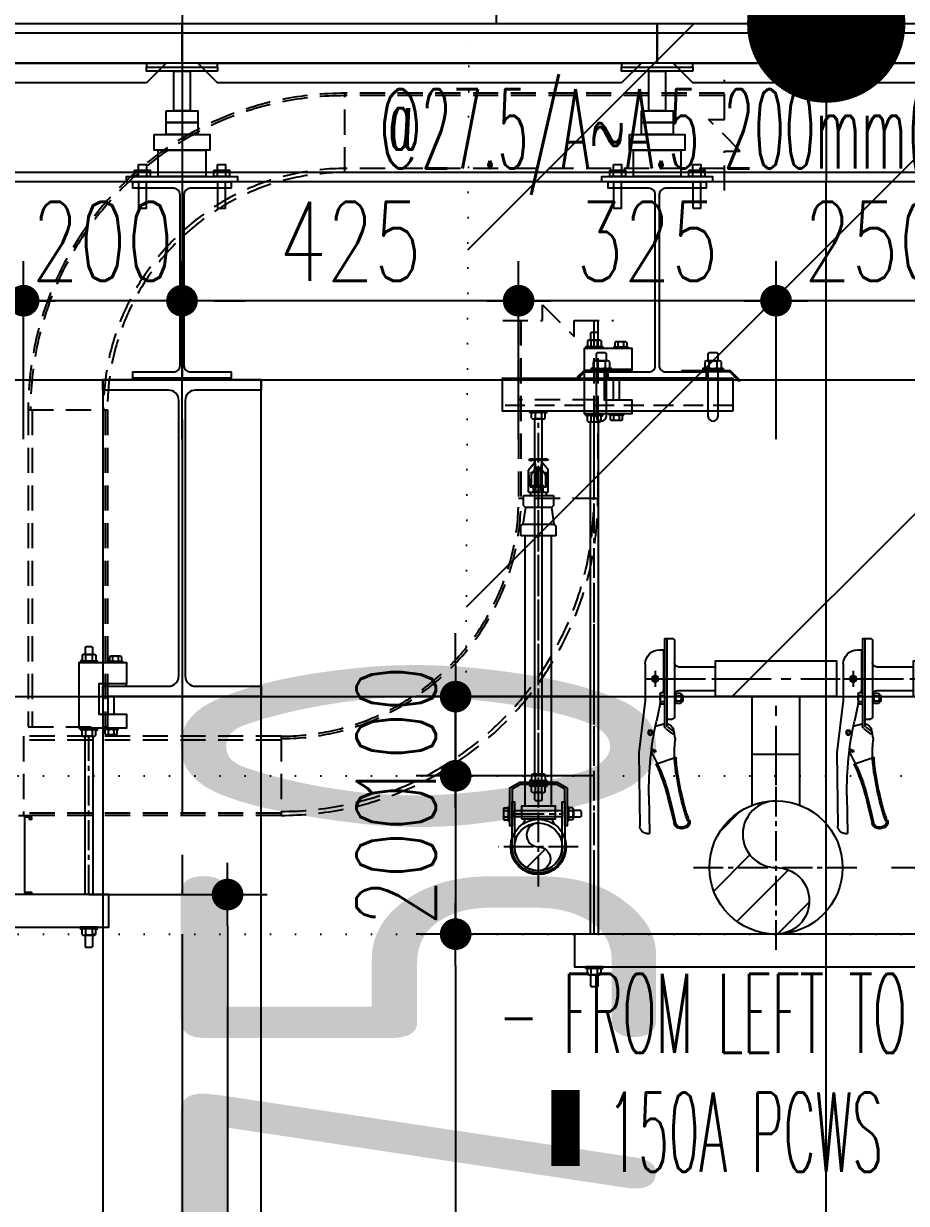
# Model space of a CAD drawing. Header units: millimetres. Extents: x -192235 to 515711, y 45168 to 947868.
# Drawn here: x 179600 to 180715, y 465210 to 466700 of the extents above; entities that cross this region are included whole.
import ezdxf
from ezdxf.enums import TextEntityAlignment as Align

# ---------------------------------------------------------------- set-up
doc = ezdxf.new("R2010")
doc.units = ezdxf.units.MM
doc.header["$LTSCALE"] = 1000
doc.header["$PDMODE"] = 1
for name, pattern in [('CENTER', [50.8, 31.75, -6.35, 6.35, -6.35]), ('CENTER2', [1.125, 0.75, -0.125, 0.125, -0.125]), ('DOT2', [3.175, 0, -3.175]), ('HIDDEN', [0.375, 0.25, -0.125]), ('HIDDEN2', [4.7625, 3.175, -1.5875]), ('TPH12-SEC-@20-1$0$CENTERK0', [0.65, 0.5, -0.05, 0.05, -0.05]), ('TPH12-SEC-@20-1$0$CENTERK5', [6.916, 6.667, -0.083, 0.083, -0.083])]:
    doc.linetypes.add(name, pattern=pattern)
for name, color, linetype in [('0-LEVEL LINE', 4, 'DOT2'), ('0-tool', 1, 'Continuous'), ('E-POWER-CABL', 80, 'Continuous'), ('FS-EQ', 10, 'Continuous'), ('FS-LINE', 10, 'Continuous'), ('FS-Support-1', 2, 'Continuous'), ('Hook-up', 130, 'HIDDEN2'), ('M-DIM', 1, 'Continuous'), ('M-TXT', 3, 'Continuous'), ('MPPIPE', 100, 'Continuous'), ('SM-SEC-Cm$0$SUPPORT', 2, 'Continuous'), ('SUPPORT', 2, 'Continuous'), ('TPH12-SEC-@20-1$0$H-SIN', 252, 'TPH12-SEC-@20-1$0$CENTERK5'), ('TPH12-SEC-@20-1$0$SIN-M', 252, 'Continuous'), ('TPH12-SEC-@20-1$0$STEEL-NEDA', 252, 'Continuous'), ('TPH12-SEC-@20-1$0$STEEL2', 252, 'Continuous'), ('TPH12-SEC-@20-1$0$STEEL3', 252, 'Continuous'), ('TPH12-SEC-@20-1$0$SUGATA3', 252, 'Continuous'), ('YCD-Xfa-Sec-24$0$Raised Floor', 1, 'Continuous')]:
    doc.layers.add(name, color=color, linetype=linetype)
doc.styles.add('aa-txt', font='simplex.shx', dxfattribs={"width": 0.7, "bigfont": 'chineset.shx'})
doc.styles.add('ROMAND', font='romand', dxfattribs={"height": 5})
doc.styles.add('TPH12-SEC-@20-1$0$dim-txt', font='isocp.shx', dxfattribs={"width": 0.7, "bigfont": 'chineset.shx'})
doc.dimstyles.new('50-DIM', dxfattribs={"dimscale": 50, "dimtxt": 2, "dimasz": 0.8, "dimexe": 1, "dimexo": 1, "dimgap": 0.5, "dimtad": 1, "dimdec": 0, "dimdsep": 46, "dimtxsty": 'aa-txt', "dimblk": 'DOT', "dimcen": 5, "dimclrd": 256, "dimclre": 256, "dimclrt": 256, "dimadec": 0, "dimazin": 0, "dimtfac": 1, "dimtdec": 0, "dimtix": 1, "dimtmove": 2, "dimatfit": 3, "dimldrblk": 'DOT', "dimfxl": 1, "dimtolj": 1, "dimtzin": 0, "dimarcsym": 0})
doc.dimstyles.new('TPH12-SEC-@20-1$0$ARCH-dim-2000', dxfattribs={"dimscale": 2000, "dimtxt": 0.3, "dimasz": 0.1, "dimexe": 0.1, "dimexo": 0.1, "dimgap": 0.05, "dimtad": 1, "dimdec": 0, "dimrnd": 0.1, "dimdsep": 46, "dimlunit": 6, "dimtxsty": 'TPH12-SEC-@20-1$0$dim-txt', "dimblk": 'TPH12-SEC-@20-1$0$_Dot', "dimblk1": 'TPH12-SEC-@20-1$0$_Origin', "dimblk2": 'TPH12-SEC-@20-1$0$_Origin', "dimcen": 2, "dimclrd": 256, "dimclre": 256, "dimclrt": 256, "dimadec": 0, "dimazin": 0, "dimtfac": 1, "dimtdec": 1, "dimtix": 1, "dimtmove": 2, "dimatfit": 3, "dimldrblk": 'TPH12-SEC-@20-1$0$_Origin', "dimfxl": 1, "dimtvp": 1, "dimtolj": 1, "dimarcsym": 0})

# ---------------------------------------------------------------- blocks, each defined once
blk = doc.blocks.new('TPH12-SEC-@20-1$0$_Dot')
at = {"color": 0, "linetype": 'ByBlock', "lineweight": -2}
blk.add_line((-0.5, 0), (-1, 0), dxfattribs=at)
at = {"color": 0, "linetype": 'ByBlock', "const_width": 0.5}
blk.add_lwpolyline([(-0.25, 0, 1), (0.25, 0, 1)], format="xyb", close=True, dxfattribs=at)
blk = doc.blocks.new('*D907')
at = {"layer": 'DEFPOINTS', "color": 0, "transparency": 16777216}
for p in [(180613.4, 466700), (180613.4, 466700), (180613.4, 463950)]:
    blk.add_point(p, dxfattribs=at)
at = {"layer": 'TPH12-SEC-@20-1$0$SIN-M', "lineweight": -2, "transparency": 16777216}
blk.add_line((180613.4, 464150), (180613.4, 466500), dxfattribs=at)
at = {"layer": 'TPH12-SEC-@20-1$0$SIN-M', "lineweight": -2, "transparency": 16777216, "xscale": 200, "yscale": 200, "zscale": 200}
for p, rotation in [((180613.4, 466700), 90), ((180613.4, 463950), 270)]:
    blk.add_blockref('TPH12-SEC-@20-1$0$_Dot', p, dxfattribs=dict(at, rotation=rotation))
at = {"layer": 'TPH12-SEC-@20-1$0$SIN-M', "transparency": 16777216, "insert": (180168.4, 465325), "char_height": 600, "attachment_point": 5, "rotation": 90, "style": 'TPH12-SEC-@20-1$0$dim-txt'}
blk.add_mtext('\\A1;2,750', dxfattribs=at)
blk = doc.blocks.new('TPH12-SEC-@20-1$0$_Origin')
at = {"color": 0, "linetype": 'ByBlock', "lineweight": -2}
blk.add_line((0, 0), (-1, 0), dxfattribs=at)
blk.add_circle((0, 0), 0.5, dxfattribs=at)
blk = doc.blocks.new('*D908')
at = {"layer": 'DEFPOINTS', "color": 0, "transparency": 16777216}
for p in [(180613.4, 471200), (180613.4, 471200), (180613.4, 466700)]:
    blk.add_point(p, dxfattribs=at)
at = {"layer": 'TPH12-SEC-@20-1$0$SIN-M', "lineweight": -2, "transparency": 16777216}
blk.add_line((180613.4, 466900), (180613.4, 471000), dxfattribs=at)
at = {"layer": 'TPH12-SEC-@20-1$0$SIN-M', "lineweight": -2, "transparency": 16777216, "xscale": 200, "yscale": 200, "zscale": 200}
for p, rotation in [((180613.4, 471200), 90), ((180613.4, 466700), 270)]:
    blk.add_blockref('TPH12-SEC-@20-1$0$_Dot', p, dxfattribs=dict(at, rotation=rotation))
at = {"layer": 'TPH12-SEC-@20-1$0$SIN-M', "transparency": 16777216, "insert": (180168.4, 468950), "char_height": 600, "attachment_point": 5, "rotation": 90, "style": 'TPH12-SEC-@20-1$0$dim-txt'}
blk.add_mtext('\\A1;4,500', dxfattribs=at)
blk = doc.blocks.new('Nut-M10')
for p, q in [((-10.9, 1.5), (-10.9, 0.5)), ((-8.7, 2.8), (-10.6, 2)), ((-10.4, 2), (10.4, 2)), ((-10.4, 0), (10.4, 0)), ((-8.7, 9.2), (-8.7, 2.8)), ((6.5, 10), (-6.5, 10)), ((-4.3, 9.2), (-4.3, 2.8)), ((4.3, 2.8), (4.3, 9.2)), ((8.7, 9.2), (8.7, 2.8)), ((8.7, 2.8), (10.6, 2)), ((10.9, 1.5), (10.9, 0.5))]:
    blk.add_line(p, q)
for centre, radius, start, end in [((-10.4, 1.5), 0.5, 90, 180), ((-10.4, 0.5), 0.5, 180, 270), ((-6.5, 6.7), 3.33, 49.441, 130.559), ((-6.5, 5.3), 3.33, 229.441, 310.559), ((0, -2.1), 12.1, 69.065, 110.935), ((0, 14.1), 12.1, 249.065, 290.935), ((6.5, 6.7), 3.33, 49.441, 130.559), ((6.5, 5.3), 3.33, 229.441, 310.559), ((10.4, 1.5), 0.5, 0, 90), ((10.4, 0.5), 0.5, 270, 0)]:
    blk.add_arc(centre, radius, start, end)
blk = doc.blocks.new('Nut-M8')
for p, q in [((-8.9, 1.2), (-8.9, 0.4)), ((-7.5, 2.2), (-8.7, 1.5)), ((-8.5, 1.6), (8.6, 1.6)), ((-8.5, 0), (8.6, 0)), ((-7.5, 7.3), (-7.5, 2.2)), ((5.6, 8), (-5.6, 8)), ((-3.8, 7.3), (-3.8, 2.2)), ((3.8, 2.2), (3.8, 7.3)), ((7.5, 7.3), (7.5, 2.2)), ((7.5, 2.2), (8.7, 1.5)), ((9, 1.2), (9, 0.4))]:
    blk.add_line(p, q)
for centre, radius, start, end in [((-8.5, 1.2), 0.4, 90, 180), ((-8.5, 0.4), 0.4, 180, 270), ((-5.6, 5), 3.03, 51.7868, 128.2132), ((-5.6, 4.6), 3.03, 231.7868, 308.2132), ((0, -3.2), 11.2, 70.3471, 109.6529), ((0, 12.8), 11.2, 250.3471, 289.6529), ((5.6, 5), 3.03, 51.7868, 128.2132), ((5.6, 4.6), 3.03, 231.7868, 308.2132), ((8.6, 1.2), 0.4, 0, 90), ((8.6, 0.4), 0.4, 270, 0)]:
    blk.add_arc(centre, radius, start, end)
blk = doc.blocks.new('HG-S-l')
blk.add_lwpolyline([(-1.63, 5), (-1.73, 4.9), (-1.73, 4), (-0.77, 4), (-0.77, 4.9), (-0.87, 5)], close=True)
blk.add_lwpolyline([(0.5, 0.3), (0, 0.3), (0, -3.5), (3.5, -3.5), (3.5, -5.3), (-2.5, -5.3), (-2.5, 3), (3.5, 3), (3.5, 0.3), (0.5, 0.3), (0.5, 0), (3.5, 0), (3.5, 0.3)])
at = {"xscale": 0.1, "yscale": 0.1, "zscale": 0.1}
for name, p in [('Nut-M10', (-1.25, 3)), ('Nut-M8', (2.1, 3))]:
    blk.add_blockref(name, p, dxfattribs=at)
at = {"xscale": 0.1, "yscale": 0.1, "zscale": 0.1, "rotation": 180}
for name, p in [('Nut-M10', (-1.25, -5.3)), ('Nut-M8', (1.55, -5.3))]:
    blk.add_blockref(name, p, dxfattribs=at)
blk = doc.blocks.new('DOT')
at = {"color": 0}
blk.add_line((-1, 0), (1, 0), dxfattribs=at)
at = {"color": 3, "const_width": 0.5}
blk.add_lwpolyline([(-0.25, 0, 1), (0.25, 0, 1)], format="xyb", close=True, dxfattribs=at)
blk = doc.blocks.new('*D155')
at = {"layer": 'DEFPOINTS', "color": 0, "transparency": 16777216}
for p in [(180370.5, 465550), (180145.5, 463950), (180370.5, 463950)]:
    blk.add_point(p, dxfattribs=at)
at = {"layer": 'M-DIM', "lineweight": -2, "transparency": 16777216}
for p, q in [((180320.5, 465550), (180095.5, 465550)), ((180145.5, 465510), (180145.5, 463990)), ((180320.5, 463950), (180095.5, 463950))]:
    blk.add_line(p, q, dxfattribs=at)
at = {"layer": 'M-DIM', "lineweight": -2, "transparency": 16777216, "xscale": 40, "yscale": 40, "zscale": 40}
for p, rotation in [((180145.5, 465550), 90), ((180145.5, 463950), 270)]:
    blk.add_blockref('DOT', p, dxfattribs=dict(at, rotation=rotation))
at = {"layer": 'M-DIM', "transparency": 16777216, "insert": (180070.5, 464750), "char_height": 100, "attachment_point": 5, "rotation": 90, "style": 'aa-txt'}
blk.add_mtext('\\A1;1600', dxfattribs=at)
blk = doc.blocks.new('_Dot')
at = {"color": 0, "linetype": 'ByBlock', "lineweight": -2}
blk.add_line((-0.5, 0), (-1, 0), dxfattribs=at)
at = {"color": 0, "linetype": 'ByBlock', "const_width": 0.5}
blk.add_lwpolyline([(-0.25, 0, 1), (0.25, 0, 1)], format="xyb", close=True, dxfattribs=at)
blk = doc.blocks.new('*D156')
at = {"layer": 'DEFPOINTS', "color": 0, "transparency": 16777216}
for p in [(180370.5, 465750), (180145.5, 465550), (180370.5, 465550)]:
    blk.add_point(p, dxfattribs=at)
at = {"layer": 'M-DIM', "lineweight": -2, "transparency": 16777216}
for p, q in [((180145.5, 465790), (180145.5, 465830)), ((180320.5, 465750), (180095.5, 465750)), ((180145.5, 465750), (180145.5, 465550)), ((180320.5, 465550), (180095.5, 465550)), ((180145.5, 465510), (180145.5, 465470))]:
    blk.add_line(p, q, dxfattribs=at)
at = {"layer": 'M-DIM', "lineweight": -2, "transparency": 16777216, "xscale": 40, "yscale": 40, "zscale": 40}
for p, rotation in [((180145.5, 465750), 270), ((180145.5, 465550), 90)]:
    blk.add_blockref('DOT', p, dxfattribs=dict(at, rotation=rotation))
at = {"layer": 'M-DIM', "transparency": 16777216, "insert": (180070.5, 465650), "char_height": 100, "attachment_point": 5, "rotation": 90, "style": 'aa-txt'}
blk.add_mtext('\\A1;200', dxfattribs=at)
blk = doc.blocks.new('*D157')
at = {"layer": 'DEFPOINTS', "color": 0, "transparency": 16777216}
for p in [(180370.5, 465850), (180145.5, 465750), (180370.5, 465750)]:
    blk.add_point(p, dxfattribs=at)
at = {"layer": 'M-DIM', "lineweight": -2, "transparency": 16777216}
for p, q in [((180145.5, 465890), (180145.5, 465930)), ((180320.5, 465850), (180095.5, 465850)), ((180145.5, 465850), (180145.5, 465750)), ((180320.5, 465750), (180095.5, 465750)), ((180145.5, 465710), (180145.5, 465670))]:
    blk.add_line(p, q, dxfattribs=at)
at = {"layer": 'M-DIM', "lineweight": -2, "transparency": 16777216, "xscale": 40, "yscale": 40, "zscale": 40}
for p, rotation in [((180145.5, 465850), 270), ((180145.5, 465750), 90)]:
    blk.add_blockref('DOT', p, dxfattribs=dict(at, rotation=rotation))
at = {"layer": 'M-DIM', "transparency": 16777216, "insert": (180070.5, 465800), "char_height": 100, "attachment_point": 5, "rotation": 90, "style": 'aa-txt'}
blk.add_mtext('\\A1;100', dxfattribs=at)
blk = doc.blocks.new('*D158')
at = {"layer": 'DEFPOINTS', "color": 0, "transparency": 16777216}
for p in [(180225, 466350), (180225, 466125), (180550, 466125)]:
    blk.add_point(p, dxfattribs=at)
at = {"layer": 'M-DIM', "lineweight": -2, "transparency": 16777216}
for p, q in [((180225, 466175), (180225, 466400)), ((180550, 466175), (180550, 466400)), ((180510, 466350), (180265, 466350))]:
    blk.add_line(p, q, dxfattribs=at)
at = {"layer": 'M-DIM', "lineweight": -2, "transparency": 16777216, "xscale": 40, "yscale": 40, "zscale": 40, "rotation": 180}
blk.add_blockref('DOT', (180225, 466350), dxfattribs=at)
at = {"layer": 'M-DIM', "lineweight": -2, "transparency": 16777216, "xscale": 40, "yscale": 40, "zscale": 40}
blk.add_blockref('DOT', (180550, 466350), dxfattribs=at)
at = {"layer": 'M-DIM', "transparency": 16777216, "insert": (180387.5, 466425), "char_height": 100, "attachment_point": 5, "style": 'aa-txt'}
blk.add_mtext('\\A1;325', dxfattribs=at)
blk = doc.blocks.new('*D159')
at = {"layer": 'DEFPOINTS', "color": 0, "transparency": 16777216}
for p in [(180550, 466350), (180550, 466125), (180800, 466125)]:
    blk.add_point(p, dxfattribs=at)
at = {"layer": 'M-DIM', "lineweight": -2, "transparency": 16777216}
for p, q in [((180550, 466175), (180550, 466400)), ((180800, 466175), (180800, 466400)), ((180760, 466350), (180590, 466350))]:
    blk.add_line(p, q, dxfattribs=at)
at = {"layer": 'M-DIM', "lineweight": -2, "transparency": 16777216, "xscale": 40, "yscale": 40, "zscale": 40, "rotation": 180}
blk.add_blockref('DOT', (180550, 466350), dxfattribs=at)
at = {"layer": 'M-DIM', "lineweight": -2, "transparency": 16777216, "xscale": 40, "yscale": 40, "zscale": 40}
blk.add_blockref('DOT', (180800, 466350), dxfattribs=at)
at = {"layer": 'M-DIM', "transparency": 16777216, "insert": (180675, 466425), "char_height": 100, "attachment_point": 5, "style": 'aa-txt'}
blk.add_mtext('\\A1;250', dxfattribs=at)
blk = doc.blocks.new('BFV-50A-f')
at = {"color": 0}
for p, q in [((-1.87, 16.5), (2.73, 16.5)), ((2.73, 16.5), (9.3, 17.3)), ((9.36, 17.3), (18.6, 17.21)), ((3.12, 14.61), (5.36, 15.11)), ((5.99, 15.24), (5.7, 14.17)), ((8.84, 15.71), (9.07, 15.18)), ((9.04, 15.74), (9.25, 15.26)), ((9.07, 15.18), (9.25, 15.26)), ((10.74, 15.07), (9.93, 12.74)), ((14.74, 16.05), (19.54, 15.97)), ((19.54, 16.26), (19.54, 15.97)), ((-5.1, 14.1), (5.9, 14.1)), ((-5.1, 14.1), (-5.1, 13.8)), ((-5.1, 13.8), (-5.1, 13.1)), ((-5.1, 13.8), (5.9, 13.8)), ((-3.67, 14.7), (-3.67, 14.2)), ((-3.67, 14.2), (1.23, 14.2)), ((-3.22, 14.1), (-3.22, 14.2)), ((-3.04, 14.1), (-1.91, 14.1)), ((-2.85, 14.2), (-2.85, 14.1)), ((-2.1, 14.2), (-2.1, 14.1)), ((-1.72, 14.2), (-1.72, 14.1)), ((-0.65, 14.2), (-0.65, 14.1)), ((0.65, 14.2), (0.65, 14.1)), ((1.23, 14.2), (1.72, 14.31)), ((1.72, 14.53), (1.72, 14.1)), ((1.91, 14.63), (3.04, 14.63)), ((2.1, 14.53), (2.1, 14.1)), ((2.85, 14.53), (2.85, 14.1)), ((3.22, 14.1), (3.22, 14.53)), ((5.1, 13.8), (5.1, 13.1)), ((6.06, 13.72), (6.76, 12.83)), ((6.3, 13.91), (7, 13.01)), ((14.88, 13.48), (16.51, 13.09)), ((14.92, 13.68), (16.56, 13.29)), ((-4.8, 12.8), (4.8, 12.8)), ((-1.5, 12.3), (-1.5, 7.62)), ((1.5, 7.62), (1.5, 12.3)), ((1.5, 7.62), (1.5, 12.3)), ((1.82, 12.8), (3.12, 12.8)), ((1.82, 12.64), (1.82, 12.8)), ((3.12, 12.64), (1.82, 12.64)), ((1.82, 12.54), (1.82, 12.06)), ((2.96, 12.64), (1.98, 12.64)), ((1.98, 11.96), (2.96, 11.96)), ((2.07, 11.96), (2.07, 11.81)), ((2.15, 12.54), (2.15, 12.06)), ((2.8, 12.54), (2.8, 12.06)), ((2.87, 11.96), (2.87, 11.81)), ((3.12, 12.64), (3.12, 12.8)), ((3.12, 12.06), (3.12, 12.54)), ((6.71, 12.89), (6.49, 12.93)), ((6.76, 12.83), (7, 13.01)), ((7.49, 12.75), (6.81, 12.87)), ((13.52, 12.13), (12.31, 12.34)), ((13.56, 12.32), (12.35, 12.54)), ((16.51, 13.09), (18.2, 12.69)), ((16.56, 13.29), (18.25, 12.88)), ((2.1, 11.78), (2.07, 11.81)), ((2.87, 11.81), (2.07, 11.81)), ((2.1, 11.78), (2.84, 11.78)), ((2.84, 11.78), (2.87, 11.81)), ((18.72, 11.84), (18.62, 11.46)), ((18.91, 11.8), (18.82, 11.41))]:
    blk.add_line(p, q, dxfattribs=at)
at = {"color": 1, "linetype": 'CENTER', "ltscale": 1.2}
blk.add_line((-1, 15.25), (1, 15.25), dxfattribs=at)
blk.add_line((-1.5, 12.3), (-1.5, 7.62))
at = {"color": 0}
blk.add_lwpolyline([(-0.12, 15.45), (-0.23, 15.25), (-0.12, 15.05), (0.12, 15.05), (0.23, 15.25), (0.12, 15.45)], close=True, dxfattribs=at)
blk.add_lwpolyline([(2.25, -7.62), (2.25, 7.62), (-2.25, 7.62), (-2.25, -7.62)], close=True)
blk.add_circle((0, 15.25), 0.4)
for centre, radius in [((0, 15.25), 0.2), ((6.8, 15.88), 0.3), ((6.8, 15.88), 0.205)]:
    blk.add_circle(centre, radius, dxfattribs=at)
for centre, radius, start, end in [((-1.87, 14.7), 1.8, 90, 180), ((9.36, 16.8), 0.5, 89.4382, 96.9113), ((18.59, 16.26), 0.95, 0, 89.4387), ((14.1, -24.82), 40.87, 89.0858, 102.3536), ((19.55, 32.93), 20, 239.1228, 256.495), ((10.84, 15.04), 0.1, 64.0478, 160.7015), ((19.55, 32.93), 19.8, 244.0478, 256.495), ((1.91, 14.4), 0.226, 33.855, 146.145), ((2.47, 13.88), 0.753, 60.1372, 119.8628), ((3.04, 14.4), 0.226, 33.855, 146.145), ((6.66, 13.91), 1, 186.4618, 260), ((6.66, 13.91), 1, 165, 169.1954), ((5.9, 13.6), 0.5, 38, 90), ((5.9, 13.6), 0.2, 38, 90), ((-4.8, 13.1), 0.3, 180, 270), ((2, 12.3), 0.5, 110.5028, 180), ((1.99, 12.46), 0.182, 26.7762, 153.2238), ((1.99, 12.14), 0.182, 206.7762, 333.2238), ((2.47, 12.06), 0.578, 55.7945, 124.2055), ((2.47, 12.54), 0.578, 235.7945, 304.2055), ((2.96, 12.46), 0.182, 26.7762, 153.2238), ((2.96, 12.14), 0.182, 206.7762, 333.2238), ((4.8, 13.1), 0.3, 270, 0), ((7.66, 13.74), 1, 260, 275.6833), ((9.34, -3.18), 16, 79.1823, 95.6832), ((10.02, 12.71), 0.1, 160.7015, 267.5499), ((9.34, -3.18), 15.8, 79.1823, 87.5499), ((7.18, -21.05), 33.78, 72.9259, 79.1823), ((7.18, -21.05), 33.98, 72.9259, 79.1823), ((18.04, 12.01), 0.7, 346.4955, 76.4949), ((18.04, 12.01), 0.9, 346.4955, 76.4949), ((15.69, 6.65), 4.8, 63.5354, 72.9259), ((15.69, 6.65), 5, 63.5354, 72.9259), ((18.14, 11.57), 0.7, 243.5354, 346.4947), ((18.14, 11.57), 0.5, 243.5354, 346.4947)]:
    blk.add_arc(centre, radius, start, end, dxfattribs=at)
for centre, radius, start, end in [((0, 15.25), 0.34, 341.2713, 292.2605), ((-2, 12.3), 0.5, 0, 90)]:
    blk.add_arc(centre, radius, start, end)
at = {"layer": 'MPPIPE', "color": 1, "linetype": 'CENTER2', "ltscale": 0.01}
for p, q in [((0, 16.42), (0, 8.12)), ((0, 8.12), (0, -8.12))]:
    blk.add_line(p, q, dxfattribs=at)
blk = doc.blocks.new('*D168')
at = {"layer": 'DEFPOINTS', "color": 0, "transparency": 16777216}
for p in [(179600, 466350), (179600, 466125), (179800, 466125)]:
    blk.add_point(p, dxfattribs=at)
at = {"layer": 'M-DIM', "lineweight": -2, "transparency": 16777216}
for p, q in [((179600, 466175), (179600, 466400)), ((179800, 466175), (179800, 466400)), ((179560, 466350), (179520, 466350)), ((179800, 466350), (179600, 466350)), ((179840, 466350), (179880, 466350))]:
    blk.add_line(p, q, dxfattribs=at)
at = {"layer": 'M-DIM', "lineweight": -2, "transparency": 16777216, "xscale": 40, "yscale": 40, "zscale": 40}
blk.add_blockref('DOT', (179600, 466350), dxfattribs=at)
at = {"layer": 'M-DIM', "lineweight": -2, "transparency": 16777216, "xscale": 40, "yscale": 40, "zscale": 40, "rotation": 180}
blk.add_blockref('DOT', (179800, 466350), dxfattribs=at)
at = {"layer": 'M-DIM', "transparency": 16777216, "insert": (179700, 466425), "char_height": 100, "attachment_point": 5, "style": 'aa-txt'}
blk.add_mtext('\\A1;200', dxfattribs=at)
blk = doc.blocks.new('*D169')
at = {"layer": 'DEFPOINTS', "color": 0, "transparency": 16777216}
for p in [(178700, 466350), (178700, 466125), (179600, 466125)]:
    blk.add_point(p, dxfattribs=at)
at = {"layer": 'M-DIM', "lineweight": -2, "transparency": 16777216}
for p, q in [((178700, 466175), (178700, 466400)), ((179600, 466175), (179600, 466400)), ((179560, 466350), (178740, 466350))]:
    blk.add_line(p, q, dxfattribs=at)
at = {"layer": 'M-DIM', "lineweight": -2, "transparency": 16777216, "xscale": 40, "yscale": 40, "zscale": 40, "rotation": 180}
blk.add_blockref('DOT', (178700, 466350), dxfattribs=at)
at = {"layer": 'M-DIM', "lineweight": -2, "transparency": 16777216, "xscale": 40, "yscale": 40, "zscale": 40}
blk.add_blockref('DOT', (179600, 466350), dxfattribs=at)
at = {"layer": 'M-DIM', "transparency": 16777216, "insert": (179150, 466425), "char_height": 100, "attachment_point": 5, "style": 'aa-txt'}
blk.add_mtext('\\A1;900', dxfattribs=at)
blk = doc.blocks.new('*D167')
at = {"layer": 'DEFPOINTS', "color": 0, "transparency": 16777216}
for p in [(179632.5, 465600), (179632.5, 463950), (179857.5, 463950)]:
    blk.add_point(p, dxfattribs=at)
at = {"layer": 'M-DIM', "lineweight": -2, "transparency": 16777216}
for p, q in [((179682.5, 465600), (179907.5, 465600)), ((179857.5, 465560), (179857.5, 463990)), ((179682.5, 463950), (179907.5, 463950))]:
    blk.add_line(p, q, dxfattribs=at)
at = {"layer": 'M-DIM', "lineweight": -2, "transparency": 16777216, "xscale": 40, "yscale": 40, "zscale": 40}
for p, rotation in [((179857.5, 465600), 90), ((179857.5, 463950), 270)]:
    blk.add_blockref('DOT', p, dxfattribs=dict(at, rotation=rotation))
at = {"layer": 'M-DIM', "transparency": 16777216, "insert": (179782.5, 464775), "char_height": 100, "attachment_point": 5, "rotation": 90, "style": 'aa-txt'}
blk.add_mtext('\\A1;1650', dxfattribs=at)
blk = doc.blocks.new('*D170')
at = {"layer": 'DEFPOINTS', "color": 0, "transparency": 16777216}
for p in [(179800, 466350), (179800, 466125), (180225, 466125)]:
    blk.add_point(p, dxfattribs=at)
at = {"layer": 'M-DIM', "lineweight": -2, "transparency": 16777216}
for p, q in [((179800, 466175), (179800, 466400)), ((180225, 466175), (180225, 466400)), ((180185, 466350), (179840, 466350))]:
    blk.add_line(p, q, dxfattribs=at)
at = {"layer": 'M-DIM', "lineweight": -2, "transparency": 16777216, "xscale": 40, "yscale": 40, "zscale": 40, "rotation": 180}
blk.add_blockref('DOT', (179800, 466350), dxfattribs=at)
at = {"layer": 'M-DIM', "lineweight": -2, "transparency": 16777216, "xscale": 40, "yscale": 40, "zscale": 40}
blk.add_blockref('DOT', (180225, 466350), dxfattribs=at)
at = {"layer": 'M-DIM', "transparency": 16777216, "insert": (180012.5, 466425), "char_height": 100, "attachment_point": 5, "style": 'aa-txt'}
blk.add_mtext('\\A1;425', dxfattribs=at)
blk = doc.blocks.new('SP-H-1')
at = {"layer": 'FS-EQ'}
for p, q in [((-1.24, 8.35), (-0.45, 9.3)), ((-1.21, 9.66), (-1.21, 9.57)), ((-1.21, 9.66), (-1.13, 9.66)), ((-1.21, 9.57), (-1.13, 9.57)), ((-1.13, 9.66), (-1.13, 9.57)), ((-1.13, 9.63), (-1.13, 9.57)), ((-0.99, 9.62), (-0.77, 9.61)), ((-0.99, 9.62), (-0.99, 9.53)), ((-0.99, 9.53), (-0.77, 9.52)), ((-0.83, 9.7), (0.83, 9.7)), ((-0.77, 9.61), (-0.77, 9.52)), ((-0.62, 9.61), (-0.35, 9.61)), ((-0.62, 9.61), (-0.62, 9.52)), ((-0.62, 9.52), (-0.35, 9.52)), ((-0.35, 9.61), (-0.35, 9.52)), ((-0.14, 9.6), (-0.13, 9.66)), ((-0.14, 9.61), (0.14, 9.61)), ((-0.14, 9.61), (-0.14, 9.52)), ((-0.14, 9.52), (0.14, 9.52)), ((0.14, 9.6), (0.13, 9.66)), ((0.14, 9.61), (0.14, 9.52)), ((0.35, 9.61), (0.35, 9.52)), ((0.62, 9.61), (0.35, 9.61)), ((0.62, 9.52), (0.35, 9.52)), ((1.24, 8.35), (0.45, 9.3)), ((0.62, 9.61), (0.62, 9.52)), ((0.99, 9.62), (0.77, 9.61)), ((0.77, 9.61), (0.77, 9.52)), ((0.99, 9.53), (0.77, 9.52)), ((0.99, 9.62), (0.99, 9.53)), ((1.13, 9.66), (1.13, 9.57)), ((1.22, 9.66), (1.13, 9.66)), ((1.13, 9.63), (1.13, 9.57)), ((1.22, 9.57), (1.13, 9.57)), ((1.22, 9.66), (1.22, 9.57)), ((1.22, 9.6), (1.22, 9.57)), ((-1.25, 5.5), (-1.25, 8.29)), ((-1.02, 6.2), (-1.24, 8.25)), ((-0.9, 8.07), (-0.9, 6.2)), ((-0.3, 8.55), (-0.79, 7.9)), ((-0.32, 8.6), (0.32, 8.6)), ((-0.3, 8.55), (0.3, 8.55)), ((-0.25, 8.16), (-0.25, 6.4)), ((0.25, 8.16), (0.25, 6.4)), ((0.3, 8.55), (0.79, 7.9)), ((0.9, 8.1), (0.9, 6.2)), ((1.03, 6.2), (1.24, 8.25)), ((1.25, 5.5), (1.25, 8.29)), ((-1.02, 6.2), (1.03, 6.2)), ((-0.6, 5.5), (-0.6, 6.4)), ((-0.6, 6.4), (0.6, 6.4)), ((0.6, 5.5), (0.6, 6.4)), ((-1.9, 5.1), (1.9, 5.1)), ((-1.25, 5.5), (1.25, 5.5))]:
    blk.add_line(p, q, dxfattribs=at)
for centre, radius, start, end in [((-0.93, 8.75), 0.955, 84.0829, 107.6622), ((-0.92, 9.1), 0.592, 87.634, 110.8646), ((-0.74, 9.01), 0.681, 107.7143, 125.0736), ((-0.75, 9.26), 0.433, 91.8537, 123.1257), ((-0.83, 9.35), 0.347, 78.6251, 99.8563), ((-0.49, 9.38), 0.315, 104.4487, 153.9759), ((-0.6, 9.46), 0.226, 88.1263, 139.7268), ((-0.46, 9.49), 0.204, 100.0382, 141.9173), ((-0.56, 8.91), 0.784, 84.9677, 92.2638), ((2.27, 9.44), 2.72, 178.7323, 199.1653), ((-0.26, 9.6), 0.0861, 105.0543, 169.5675), ((-0.09, 9.48), 0.262, 131.7568, 170.5499), ((-0.23, 9.53), 0.161, 53.7998, 110.9693), ((-0.21, 9.56), 0.123, 53.4161, 115.819), ((0.23, 9.53), 0.161, 69.0307, 126.2002), ((0.21, 9.56), 0.123, 64.181, 126.5839), ((0.09, 9.48), 0.262, 9.4501, 48.2432), ((0.26, 9.6), 0.0861, 10.4325, 74.9457), ((-2.27, 9.44), 2.72, 340.8347, 1.2677), ((0.56, 8.91), 0.784, 87.7362, 95.0323), ((0.46, 9.49), 0.204, 38.0827, 79.9618), ((0.49, 9.38), 0.315, 26.0241, 75.5513), ((0.6, 9.46), 0.226, 40.2732, 91.8737), ((0.83, 9.35), 0.347, 80.1437, 101.3749), ((0.75, 9.26), 0.433, 56.8743, 88.1463), ((0.93, 8.75), 0.955, 72.3378, 95.9171), ((0.92, 9.1), 0.592, 69.1354, 92.366), ((0.74, 9.01), 0.681, 54.9264, 72.2857), ((-1.11, 8.29), 0.139, 157.0298, 197.1193), ((-0.51, 7.64), 0.388, 136.5249, 182.9908), ((0, 8.12), 0.254, 10.4828, 169.5172), ((-0.03, 8.43), 0.184, 139.0501, 221.9684), ((0.03, 8.43), 0.184, 318.6569, 40.9499), ((0.51, 7.64), 0.388, 357.0092, 43.4751), ((1.11, 8.29), 0.139, 342.8807, 22.9702), ((-1.24, 5.27), 0.303, 326.9119, 50.7686), ((1.33, 5.25), 0.371, 138.0713, 204.2482)]:
    blk.add_arc(centre, radius, start, end, dxfattribs=at)
at = {"layer": 'FS-LINE'}
for p, q in [((-1.9, 3.85), (-1.9, 5.1)), ((-1.9, 5.1), (1.9, 5.1)), ((1.9, 5.1), (1.9, 3.85)), ((-1.65, 3.6), (-1.95, 1.5)), ((-1.9, 3.85), (-1.65, 3.6)), ((1.9, 3.85), (1.65, 3.6)), ((1.65, 3.6), (1.95, 1.5)), ((-2.2, 1.25), (-1.95, 1.5)), ((2.2, 1.25), (1.95, 1.5)), ((-2.2, 0), (-2.2, 1.25)), ((2.2, 0), (-2.2, 0)), ((2.2, 1.25), (2.2, 0))]:
    blk.add_line(p, q, dxfattribs=at)
for points in [[(1.65, 3.6), (-1.65, 3.6)], [(-1.95, 1.5), (1.95, 1.5)]]:
    blk.add_lwpolyline(points, dxfattribs=at)
at = {"layer": 'FS-EQ', "style": 'ROMAND'}
blk.add_text('V27', height=0.35, rotation=180, dxfattribs=at).set_placement((0.01, 5.84), align=Align.MIDDLE)
blk = doc.blocks.new('Nut-M12')
for p, q in [((-13, 1.8), (-13, 0.6)), ((-10.4, 3.3), (-12.6, 2.3)), ((-12.4, 2.4), (12.4, 2.4)), ((-12.4, 0), (12.4, 0)), ((-10.4, 11), (-10.4, 3.3)), ((7.8, 12), (-7.8, 12)), ((-5.2, 11), (-5.2, 3.3)), ((5.2, 3.3), (5.2, 11)), ((10.4, 11), (10.4, 3.3)), ((10.4, 3.3), (12.6, 2.3)), ((13, 1.8), (13, 0.6))]:
    blk.add_line(p, q)
for centre, radius, start, end in [((-12.4, 1.8), 0.6, 90, 180), ((-12.4, 0.6), 0.6, 180, 270), ((-7.8, 8), 4.03, 49.8296, 130.1704), ((-7.8, 6.4), 4.03, 229.8296, 310.1704), ((0, -2.7), 14.7, 69.2784, 110.7216), ((0, 17.1), 14.7, 249.2784, 290.7216), ((7.8, 8), 4.03, 49.8296, 130.1704), ((7.8, 6.4), 4.03, 229.8296, 310.1704), ((12.4, 1.8), 0.6, 0, 90), ((12.4, 0.6), 0.6, 270, 0)]:
    blk.add_arc(centre, radius, start, end)
blk = doc.blocks.new('FS-L25-L-150')
at = {"layer": 'FS-LINE'}
h = blk.add_hatch(dxfattribs=at)
h.set_pattern_fill('ANSI31', color=1, scale=15, style=0)
h.set_pattern_definition([(45, (139678.326, 401638.76), (-33.67596, 33.67596), [])])
edge = h.paths.add_edge_path()
edge.add_arc((175450, 465660.2), 30.2, 90, 270)
edge.add_arc((175450, 465645.1), 15.1, 270, 450)
edge.add_arc((175450, 465675.2), 15.1, 90, 270, ccw=False)
at = {"layer": 'FS-LINE', "color": 1, "linetype": 'CENTER2', "ltscale": 0.05}
for p, q in [((175450, 465710.3), (175450, 466150)), ((175450, 465610), (175450, 465710.3)), ((175500.2, 465660.2), (175399.8, 465660.2))]:
    blk.add_line(p, q, dxfattribs=at)
at = {"layer": 'FS-LINE'}
for p, q in [((175433.3, 465711.5), (175433.3, 466053)), ((175466.7, 465711.5), (175466.7, 466053)), ((175433.3, 465695.5), (175430.3, 465689)), ((175466.7, 465695.5), (175469.7, 465689))]:
    blk.add_line(p, q, dxfattribs=at)
blk.add_lwpolyline([(175428.5, 465695.5), (175471.5, 465695.5), (175471.5, 465711.5), (175428.5, 465711.5)], close=True, dxfattribs=at)
blk.add_lwpolyline([(175450, 465690.3, 1), (175450, 465660.2, -1), (175450, 465630, -1)], format="xyb", close=True, dxfattribs=at)
for radius in [35, 30.2]:
    blk.add_circle((175450, 465660.2), radius, dxfattribs=at)
at = {"layer": 'FS-Support-1', "linetype": 'HIDDEN', "ltscale": 0.1}
blk.add_line((175695.5, 466217.7), (175404.5, 466217.7), dxfattribs=at)
at = {"layer": 'FS-Support-1', "linetype": 'CENTER2', "ltscale": 0.05}
blk.add_line((175450, 465752), (175450, 466200.7), dxfattribs=at)
at = {"layer": 'FS-Support-1'}
for points in [[(175500.8, 466252.2), (175508.5, 466260), (175568.5, 466260), (175568.5, 466262), (175507.7, 466262), (175499.4, 466253.7), (175500.8, 466252.2)], [(175703.5, 466248), (175691.5, 466260), (175631.5, 466260), (175631.5, 466262), (175692.3, 466262), (175704.9, 466249.4), (175703.5, 466248)]]:
    blk.add_lwpolyline(points, dxfattribs=at)
for points in [[(175535.8, 466204.3), (175535.8, 466260), (175523.1, 466260), (175523.1, 466204.3, 1)], [(175676.8, 466204.3), (175676.8, 466260), (175664.1, 466260), (175664.1, 466204.3, 1)]]:
    blk.add_lwpolyline(points, format="xyb", close=True, dxfattribs=at)
at = {"layer": 'FS-Support-1', "ltscale": 0.1}
blk.add_lwpolyline([(175695.5, 466210.7), (175404.5, 466210.7), (175404.5, 466252), (175695.5, 466252)], close=True, dxfattribs=at)
at = {"layer": 'FS-Support-1'}
blk.add_lwpolyline([(175445.2, 465752), (175454.8, 465752), (175454.8, 466200.7), (175445.2, 466200.7)], close=True, dxfattribs=at)
at = {"layer": 'SUPPORT', "linetype": 'CENTER2', "ltscale": 0.05}
blk.add_line((175419.8, 465702), (175480.2, 465702), dxfattribs=at)
at = {"layer": 'SUPPORT'}
for points in [[(175524.1, 466284), (175523.1, 466283), (175523.1, 466274), (175535.8, 466274), (175535.8, 466283), (175534.8, 466284)], [(175665.1, 466284), (175664.1, 466283), (175664.1, 466274), (175676.8, 466274), (175676.8, 466283), (175675.8, 466284)], [(175472.8, 465739), (175427.2, 465739), (175416.8, 465733), (175416.8, 465687), (175413.8, 465687), (175413.8, 465734.7), (175426.4, 465742), (175473.6, 465742), (175486.2, 465734.7), (175486.2, 465687), (175483.2, 465687), (175483.2, 465733)], [(175453.8, 465719), (175454.8, 465720), (175454.8, 465729), (175445.2, 465729), (175445.2, 465720), (175446.2, 465719)], [(175419.8, 465698.1), (175419.8, 465706), (175480.2, 465706), (175480.2, 465698.1)], [(175504.2, 465705), (175503.2, 465706), (175494.2, 465706), (175494.2, 465698.1), (175503.2, 465698.1), (175504.2, 465699.1)]]:
    blk.add_lwpolyline(points, close=True, dxfattribs=at)
blk.add_lwpolyline([(175483.2, 465660.2, -1), (175416.8, 465660.2), (175416.8, 465717), (175419.8, 465717), (175419.8, 465660.2, 1), (175480.2, 465660.2), (175480.2, 465717), (175483.2, 465717)], format="xyb", close=True, dxfattribs=at)
at = {"layer": 'FS-LINE', "xscale": 10, "yscale": 10, "zscale": 10}
blk.add_blockref('SP-H-1', (175450, 466053), dxfattribs=at)
at = {"layer": 'SUPPORT'}
for name, p in [('Nut-M12', (175529.5, 466262)), ('Nut-M12', (175670.5, 466262)), ('Nut-M10', (175450, 465742))]:
    blk.add_blockref(name, p, dxfattribs=at)
for name, p, rotation in [('Nut-M10', (175450, 466210.7), 180), ('Nut-M10', (175450, 465739), 180), ('Nut-M8', (175413.8, 465702), 90), ('Nut-M8', (175486.2, 465702), 270)]:
    blk.add_blockref(name, p, dxfattribs=dict(at, rotation=rotation))
blk = doc.blocks.new('SP-L25-25')
at = {"layer": 'FS-LINE'}
blk.add_blockref('FS-L25-L-150', (4800, 0), dxfattribs=at)
blk = doc.blocks.new('YCD-Xfa-Sec-24')
at = {"layer": 'YCD-Xfa-Sec-24$0$Raised Floor'}
for points in [[(529600, 396700), (529000, 396700), (529000, 396650), (529600, 396650)], [(530200, 396700), (529600, 396700), (529600, 396650), (530200, 396650)], [(530800, 396700), (530200, 396700), (530200, 396650), (530800, 396650)], [(529045, 396625), (529555, 396625), (529580, 396650), (529020, 396650)], [(529555, 396650), (529645, 396650), (529645, 396645), (529555, 396645)], [(529555, 396640), (529645, 396640), (529645, 396645), (529555, 396645)], [(529645, 396625), (530155, 396625), (530180, 396650), (529620, 396650)], [(530155, 396650), (530245, 396650), (530245, 396645), (530155, 396645)], [(530155, 396640), (530245, 396640), (530245, 396645), (530155, 396645)], [(530245, 396625), (530755, 396625), (530780, 396650), (530220, 396650)], [(529610.5, 396640), (529589.5, 396640), (529589.5, 396590), (529610.5, 396590)], [(530210.5, 396640), (530189.5, 396640), (530189.5, 396590), (530210.5, 396590)], [(529620, 396590), (529580, 396590), (529580, 396575), (529620, 396575)], [(530220, 396590), (530180, 396590), (530180, 396575), (530220, 396575)], [(529620, 396575), (529580, 396575), (529580, 396560), (529620, 396560)], [(530220, 396575), (530180, 396575), (530180, 396560), (530220, 396560)], [(529635, 396560), (529565, 396560), (529565, 396540), (529635, 396540)], [(530235, 396560), (530165, 396560), (530165, 396540), (530235, 396540)], [(529630, 396540), (529570, 396540), (529570, 396507), (529630, 396507)], [(530230, 396540), (530170, 396540), (530170, 396507), (530230, 396507)], [(529555, 396522), (529545, 396522), (529545, 396507), (529555, 396507)], [(529655, 396522), (529645, 396522), (529645, 396507), (529655, 396507)], [(530155, 396522), (530145, 396522), (530145, 396507), (530155, 396507)], [(530255, 396522), (530245, 396522), (530245, 396507), (530255, 396507)], [(529530, 396500), (529670, 396500), (529670, 396507), (529530, 396507)], [(529560, 396515), (529540, 396515), (529540, 396507), (529560, 396507)], [(529660, 396515), (529640, 396515), (529640, 396507), (529660, 396507)], [(530130, 396500), (530270, 396500), (530270, 396507), (530130, 396507)], [(530160, 396515), (530140, 396515), (530140, 396507), (530160, 396507)], [(530260, 396515), (530240, 396515), (530240, 396507), (530260, 396507)], [(529555, 396467), (529545, 396467), (529545, 396500), (529555, 396500)], [(529655, 396467), (529645, 396467), (529645, 396500), (529655, 396500)], [(530155, 396467), (530145, 396467), (530145, 396500), (530155, 396500)], [(530255, 396467), (530245, 396467), (530245, 396500), (530255, 396500)]]:
    blk.add_lwpolyline(points, close=True, dxfattribs=at)
blk = doc.blocks.new('TPH12-SEC-@20-1')
at = {"layer": 'DEFPOINTS', "linetype": 'TPH12-SEC-@20-1$0$CENTERK0'}
blk.add_line((179800, 467500), (179800, 462400), dxfattribs=at)
at = {"layer": 'TPH12-SEC-@20-1$0$H-SIN'}
blk.add_line((83854.8, 466700), (201769.6, 466700), dxfattribs=at)
at = {"layer": 'TPH12-SEC-@20-1$0$STEEL-NEDA'}
for points in [[(179738, 466500), (179862, 466500), (179862, 466492), (179810.5, 466492, 0.414214), (179802.5, 466484), (179802.5, 466268, 0.414214), (179810.5, 466260), (179862, 466260), (179862, 466252), (179738, 466252), (179738, 466260), (179789.5, 466260, 0.414214), (179797.5, 466268), (179797.5, 466484, 0.414214), (179789.5, 466492), (179738, 466492)], [(180338, 466500), (180462, 466500), (180462, 466492), (180410.5, 466492, 0.414214), (180402.5, 466484), (180402.5, 466268, 0.414214), (180410.5, 466260), (180462, 466260), (180462, 466252), (180338, 466252), (180338, 466260), (180389.5, 466260, 0.414214), (180397.5, 466268), (180397.5, 466484, 0.414214), (180389.5, 466492), (180338, 466492)]]:
    blk.add_lwpolyline(points, format="xyb", close=True, dxfattribs=at)
at = {"layer": 'TPH12-SEC-@20-1$0$STEEL2'}
blk.add_lwpolyline([(179700, 466250), (179900, 466250), (179900, 466237), (179817, 466237, 0.414214), (179804, 466224), (179804, 465876, 0.414214), (179817, 465863), (179900, 465863), (179900, 465850), (179700, 465850), (179700, 465863), (179783, 465863, 0.414214), (179796, 465876), (179796, 466224, 0.414214), (179783, 466237), (179700, 466237)], format="xyb", close=True, dxfattribs=at)
at = {"layer": 'TPH12-SEC-@20-1$0$STEEL3'}
for p, q in [((175000, 466250), (189500, 466250)), ((175000, 465850), (189300, 465850))]:
    blk.add_line(p, q, dxfattribs=at)
blk.add_lwpolyline([(179700, 463950), (179900, 463950), (179900, 466250), (179700, 466250)], close=True, dxfattribs=at)
at = {"layer": 'TPH12-SEC-@20-1$0$SUGATA3'}
for p, q in [((181000, 466688), (176800, 466688)), ((181000, 466512), (176800, 466512))]:
    blk.add_line(p, q, dxfattribs=at)
blk.add_lwpolyline([(176800, 466700), (181000, 466700), (181000, 466500), (176800, 466500)], close=True, dxfattribs=at)
at = {"layer": 'TPH12-SEC-@20-1$0$SIN-M'}
for p1, p2, picture, middle in [((180613.4, 466700), (180613.4, 471200), '*D908', (180168.4, 468950)), ((180613.4, 463950), (180613.4, 466700), '*D907', (180168.4, 465325))]:
    dim = blk.add_aligned_dim(p1=p1, p2=p2, distance=0, dimstyle='TPH12-SEC-@20-1$0$ARCH-dim-2000', dxfattribs=at)
    dim.commit()
    dim.dimension.update_dxf_attribs({"geometry": picture, "text_midpoint": middle})

msp = doc.modelspace()

# ---------------------------------------------------------------- block references
msp.add_blockref('TPH12-SEC-@20-1', (0, 0))

# ---------------------------------------------------------------- next in the draw order: hatches: boundary and pattern name
at = {"layer": '0-LEVEL LINE', "ltscale": 0.01}
h = msp.add_hatch(dxfattribs=at)
h.set_pattern_fill('ANSI31', color=256, scale=100)
h.set_pattern_definition([(45, (71610.02, 0), (-224.5064, 224.5064), [])])
h.paths.add_polyline_path([(180162.33834, 466700), (182358.95337, 466700), (182355.13174, 465850), (180158.5167, 465850)])
at = {"layer": 'MPPIPE'}
h = msp.add_hatch(dxfattribs=at)
h.set_pattern_fill('ANSI31', color=1, scale=15, style=0)
h.set_pattern_definition([(45, (142216.25, 401553.395), (-33.67596, 33.67596), [])])
edge = h.paths.add_edge_path()
edge.add_arc((180550, 465634.1375), 84.1375, 90, 270)
edge.add_arc((180550, 465592.06875), 42.06875, 270, 450)
edge.add_arc((180550, 465676.20625), 42.06875, 90, 270, ccw=False)

# ---------------------------------------------------------------- next in the draw order: linework, layer by layer
at = {"layer": '0-LEVEL LINE', "ltscale": 0.01}
for p, q in [((100000, 465850), (190000, 465850)), ((100000, 465750), (190000, 465750)), ((100000, 465550), (190000, 465550))]:
    msp.add_line(p, q, dxfattribs=at)
msp.add_lwpolyline([(180162.33834, 466700), (182358.95337, 466700), (182355.13174, 465850), (180158.5167, 465850)], close=True, dxfattribs=at)
at = {"layer": '0-tool'}
msp.add_lwpolyline([(177080, 466700), (180197.04255, 466700), (180197.04255, 469500), (177080, 469500)], close=True, dxfattribs=at)
at = {"layer": 'E-POWER-CABL'}
msp.add_lwpolyline([(179593.4, 465700), (179606.6, 465700, -0.4142135624), (179610, 465696.6), (179610, 465695), (179607.6, 465695), (179607.6, 465696.6, 0.4142135624), (179606.6, 465697.6), (179601.2, 465697.6), (179601.2, 465603), (179610, 465603), (179610, 465600), (179590, 465600)], format="xyb", dxfattribs=at)
at = {"layer": 'Hook-up', "ltscale": 0.01}
for p, q in [((180005.79889, 466512), (180005.79889, 466612)), ((180484.93433, 466612), (180005.79889, 466612)), ((180005.79889, 466512), (180005.79889, 466612)), ((180484.93433, 466609), (180005.79889, 466609)), ((180484.93433, 466517), (180005.79889, 466517)), ((180484.93433, 466512), (180005.79889, 466512)), ((180225, 466325), (180225, 466100)), ((180228, 466325), (180228, 466100)), ((180320, 466325), (180320, 466100)), ((180325, 466325), (180325, 466100)), ((180325, 466225), (180225, 466225)), ((179605.79889, 466212), (179605.79889, 465812)), ((179605.79889, 466212), (179705.79889, 466212)), ((179605.79889, 466212), (179705.79889, 466212)), ((179610.79889, 466212), (179610.79889, 465812)), ((179702.79889, 466212), (179702.79889, 465812)), ((179705.79889, 466212), (179705.79889, 465812)), ((180325, 466100), (180225, 466100)), ((180320, 466036.9524), (180320, 465550)), ((179605.79889, 465812), (179705.79889, 465812)), ((179605.79889, 465812), (179705.79889, 465812)), ((179925, 465800), (179600, 465800)), ((179600, 465800), (179600, 465700)), ((179925, 465795), (179600, 465795)), ((179800, 465800), (179800, 465700)), ((179925, 465800), (179925, 465700)), ((179925, 465703), (179600, 465703)), ((179925, 465700), (179600, 465700))]:
    msp.add_line(p, q, dxfattribs=at)
for points in [[(180484.93433, 466489), (180484.93433, 466539), (180504.93433, 466539), (180464.93433, 466579), (180484.93433, 466579), (180484.93433, 466629)], [(180205, 466325), (180255, 466325), (180255, 466345), (180295, 466305), (180295, 466325), (180345, 466325)]]:
    msp.add_lwpolyline(points, dxfattribs=at)
for centre, radius, start, end in [((180005.79889, 466212), 400, 90, 180), ((180005.79889, 466212), 397, 90, 180), ((180005.79889, 466212), 305, 90, 180), ((180005.79889, 466212), 300, 90, 180), ((179925, 466100), 300, 270, 0), ((179925, 466100), 400, 270, 0), ((179925, 466100), 395, 270, 0), ((179925, 466100), 303, 270, 0)]:
    msp.add_arc(centre, radius, start, end, dxfattribs=at)
at = {"layer": 'MPPIPE'}
for p, q in [((180519.8375, 465712.68266), (180519.8375, 465850)), ((180580.1625, 465712.68266), (180580.1625, 465850)), ((180580.1625, 465776.87592), (180519.8375, 465776.87592))]:
    msp.add_line(p, q, dxfattribs=at)
at = {"layer": 'MPPIPE', "color": 1, "linetype": 'CENTER2', "ltscale": 0.1}
msp.add_line((180550, 465738.275), (180550, 465850), dxfattribs=at)
at = {"layer": 'MPPIPE', "color": 1, "linetype": 'CENTER2', "ltscale": 0.05}
for p, q in [((180550, 465530), (180550, 465738.275)), ((180445.8625, 465634.1375), (180654.1375, 465634.1375)), ((180695.8625, 465634.1375), (180904.1375, 465634.1375))]:
    msp.add_line(p, q, dxfattribs=at)
at = {"layer": 'MPPIPE'}
msp.add_lwpolyline([(180550, 465550, -1), (180550, 465718.275, 1), (180550, 465634.1375, -1)], format="xyb", close=True, dxfattribs=at)
msp.add_circle((180550, 465634.1375), 84.1375, dxfattribs=at)
at = {"layer": 'SM-SEC-Cm$0$SUPPORT'}
for points in [[(180325.2625, 465550), (180315.7375, 465550), (180315.7375, 466197), (180325.2625, 466197)], [(179687.2625, 465600), (179677.7375, 465600), (179677.7375, 465800), (179687.2625, 465800)]]:
    msp.add_lwpolyline(points, close=True, dxfattribs=at)
at = {"layer": 'SUPPORT', "linetype": 'CENTER2', "ltscale": 0.05}
for p, q in [((180320.5, 465550), (180320.5, 466197)), ((179682.5, 465600), (179682.5, 465800))]:
    msp.add_line(p, q, dxfattribs=at)
at = {"layer": 'SUPPORT'}
for points in [[(180345.53025, 466252), (180344.53025, 466251), (180344.53025, 466225), (180352.46975, 466225), (180352.46975, 466251), (180351.46975, 466252)], [(179707.53025, 465850), (179706.53025, 465849), (179706.53025, 465828), (179714.46975, 465828), (179714.46975, 465849), (179713.46975, 465850)], [(179707.5, 465600), (178654.5, 465600), (178654.5, 465558.725), (179707.5, 465558.725)], [(179686.2625, 465533.725), (179687.2625, 465534.725), (179687.2625, 465548.725), (179677.7375, 465548.725), (179677.7375, 465534.725), (179678.7375, 465533.725)], [(180975, 465550), (180295.5, 465550), (180295.5, 465508.725), (180975, 465508.725)], [(180324.2625, 465483.725), (180325.2625, 465484.725), (180325.2625, 465498.725), (180315.7375, 465498.725), (180315.7375, 465484.725), (180316.7375, 465483.725)]]:
    msp.add_lwpolyline(points, close=True, dxfattribs=at)

# ---------------------------------------------------------------- next in the draw order: block references
at = {"xscale": -1}
msp.add_blockref('YCD-Xfa-Sec-24', (710000, 70000), dxfattribs=at)
at = {"layer": 'FS-LINE'}
msp.add_blockref('SP-L25-25', (0, 0), dxfattribs=at)
at = {"layer": 'MPPIPE', "xscale": -10, "yscale": 10, "zscale": 10, "rotation": 90}
for p in [(180550, 465872.5), (180800, 465872.5)]:
    msp.add_blockref('BFV-50A-f', p, dxfattribs=at)
at = {"layer": 'SUPPORT', "xscale": 10, "yscale": 10, "zscale": 10}
for p in [(180333, 466260), (179695, 465863)]:
    msp.add_blockref('HG-S-l', p, dxfattribs=at)
at = {"layer": 'SUPPORT', "rotation": 180}
for p in [(179682.5, 465558.725), (180320.5, 465508.725)]:
    msp.add_blockref('Nut-M10', p, dxfattribs=at)

# ---------------------------------------------------------------- next in the draw order: texts
at = {"layer": 'M-TXT', "style": 'aa-txt', "width": 0.45}
for s, p in [(' @27.5/A~A.5 200mm(W)x100mm(H) Cable Tray (LV)', (180019.08883, 466567)), ('- FROM LEFT TO RIGHT', (180200, 465450)), ('  ■ 150A PCWS', (180200, 465300))]:
    msp.add_text(s, height=100, dxfattribs=at).set_placement(p, align=Align.MIDDLE_LEFT)

# ---------------------------------------------------------------- next in the draw order: dimensions: what is measured, and where the dimension line sits
at = {"layer": 'M-DIM'}
for base, p1, p2, picture, middle in [((178700, 466350), (179600, 466125), (178700, 466125), '*D169', (179150, 466425)), ((179600, 466350), (179800, 466125), (179600, 466125), '*D168', (179700, 466425)), ((179800, 466350), (180225, 466125), (179800, 466125), '*D170', (180012.5, 466425)), ((180225, 466350), (180550, 466125), (180225, 466125), '*D158', (180387.5, 466425)), ((180550, 466350), (180800, 466125), (180550, 466125), '*D159', (180675, 466425))]:
    dim = msp.add_linear_dim(base=base, p1=p1, p2=p2, dimstyle='50-DIM', dxfattribs=at)
    dim.commit()
    dim.dimension.update_dxf_attribs({"geometry": picture, "text_midpoint": middle})
for base, p1, p2, picture, middle in [((180145.5, 465750), (180370.5, 465850), (180370.5, 465750), '*D157', (180070.5, 465800)), ((180145.5, 465550), (180370.5, 465750), (180370.5, 465550), '*D156', (180070.5, 465650)), ((179857.5, 463950), (179632.5, 465600), (179632.5, 463950), '*D167', (179782.5, 464775)), ((180145.5, 463950), (180370.5, 465550), (180370.5, 463950), '*D155', (180070.5, 464750))]:
    dim = msp.add_linear_dim(base=base, p1=p1, p2=p2, angle=90, dimstyle='50-DIM', dxfattribs=at)
    dim.commit()
    dim.dimension.update_dxf_attribs({"geometry": picture, "text_midpoint": middle})

doc.saveas('drawing.dxf')
